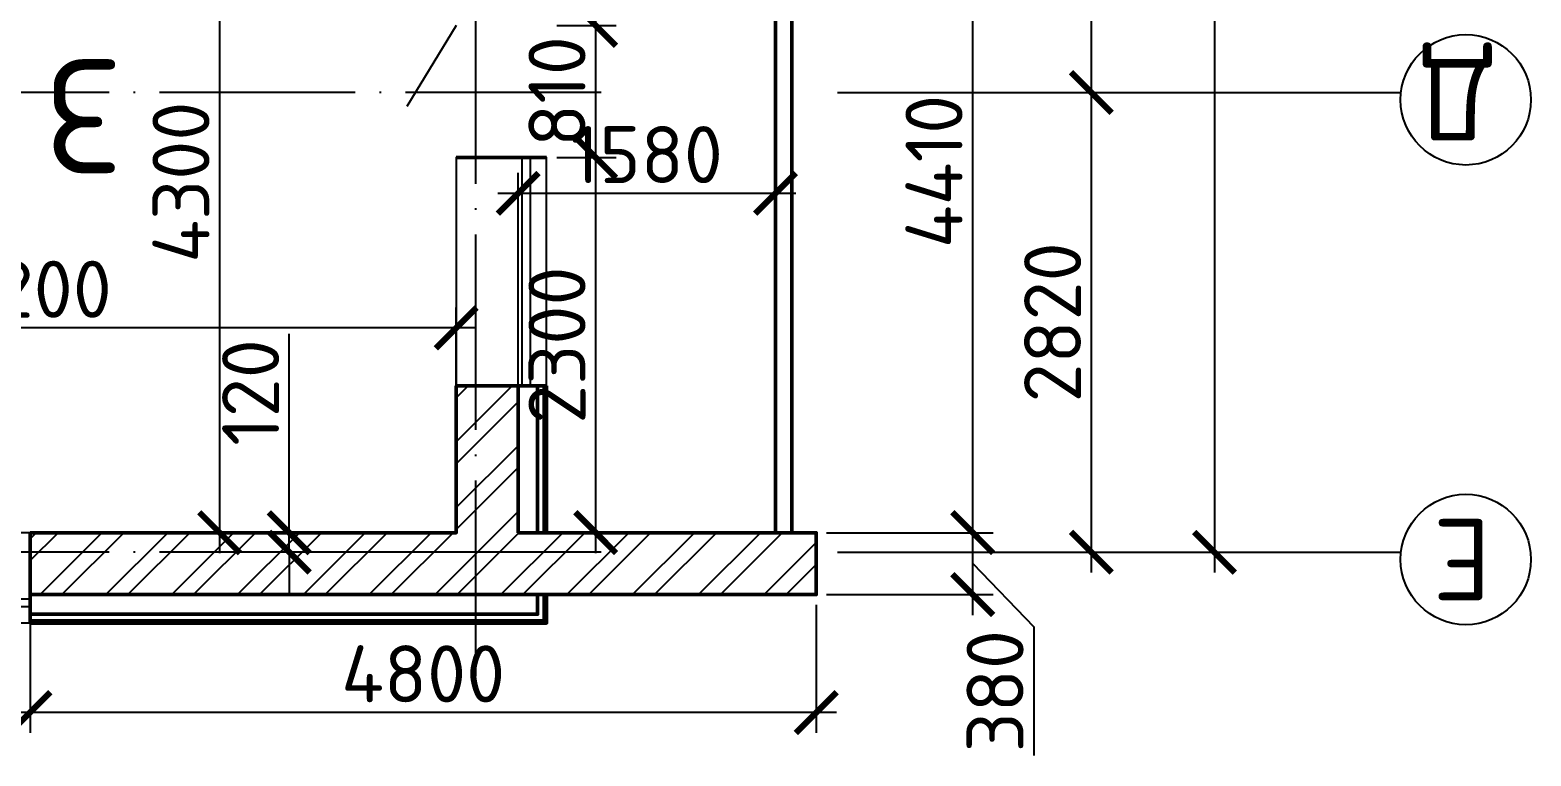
# Model space of a CAD drawing. Header units: millimetres. Extents: x -121275 to -95372, y 16759 to 40426.
# Drawn here: x -119437.5 to -119345.4, y 38645.4 to 38689.9 of the extents above; entities that cross this region are included whole.
import ezdxf

# ---------------------------------------------------------------- set-up
doc = ezdxf.new("R2010")
doc.units = ezdxf.units.MM
doc.header["$LTSCALE"] = 0.5
doc.linetypes.add('ACAD_ISO04W100', pattern=[30, 24, -3, 0, -3])
for name, color, linetype in [('оси', 7, 'ACAD_ISO04W100'), ('размеры', 7, 'Continuous'), ('тонкие', 7, 'Continuous')]:
    doc.layers.add(name, color=color, linetype=linetype)
doc.layers.add('построения', color=6, linetype='Continuous', lineweight=25)
doc.layers.add('ТОНКИЕе', color=7, linetype='Continuous', lineweight=25)
doc.styles.add('Наклонный', font='isocpeur.ttf', dxfattribs={"height": 3.5})
doc.dimstyles.new('СТРОИТЕЛЬНЫЙ', dxfattribs={"dimtxt": 3.5, "dimasz": 2.5, "dimexe": 1.25, "dimexo": 0.625, "dimtad": 1, "dimdec": 0, "dimlfac": 100, "dimdsep": 46, "dimtxsty": 'Наклонный', "dimblk1": 'ARCHTICK', "dimblk2": 'ARCHTICK', "dimsah": 1, "dimcen": 0, "dimdle": 1.25, "dimadec": 0, "dimazin": 0, "dimtfac": 0.75, "dimtdec": 0, "dimtmove": 0, "dimatfit": 3, "dimldrblk": 'ARCHTICK', "dimfxl": 1, "dimtolj": 1, "dimtzin": 0, "dimarcsym": 0})

# ---------------------------------------------------------------- blocks, each defined once
blk = doc.blocks.new('_ArchTick')
at = {"color": 0, "linetype": 'ByBlock', "const_width": 0.15}
blk.add_lwpolyline([(-0.5, -0.5), (0.5, 0.5)], dxfattribs=at)
blk = doc.blocks.new('*D1219')
at = {"layer": 'Defpoints', "color": 0, "transparency": 16777216}
for p in [(-119388.603, 38705.303), (-119388.603, 38686.103), (-119372.396, 38686.103)]:
    blk.add_point(p, dxfattribs=at)
at = {"layer": 'размеры', "color": 0, "lineweight": -2, "transparency": 16777216}
for p, q in [((-119372.396, 38706.553), (-119372.396, 38684.853)), ((-119387.978, 38705.303), (-119371.146, 38705.303)), ((-119387.978, 38686.103), (-119371.146, 38686.103))]:
    blk.add_line(p, q, dxfattribs=at)
at = {"layer": 'размеры', "color": 0, "lineweight": -2, "transparency": 16777216, "xscale": 2.5, "yscale": 2.5, "zscale": 2.5}
for p, rotation in [((-119372.396, 38705.303), 90), ((-119372.396, 38686.103), 270)]:
    blk.add_blockref('_ArchTick', p, dxfattribs=dict(at, rotation=rotation))
at = {"layer": 'размеры', "color": 0, "transparency": 16777216, "insert": (-119374.771, 38695.703), "char_height": 3.5, "attachment_point": 5, "rotation": 90, "style": 'Наклонный'}
blk.add_mtext('\\A1;1920', dxfattribs=at)
blk = doc.blocks.new('*D1220')
at = {"layer": 'Defpoints', "color": 0, "transparency": 16777216}
for p in [(-119388.603, 38686.103), (-119388.603, 38657.903), (-119372.396, 38657.903)]:
    blk.add_point(p, dxfattribs=at)
at = {"layer": 'размеры', "color": 0, "lineweight": -2, "transparency": 16777216}
for p, q in [((-119372.396, 38687.353), (-119372.396, 38656.653)), ((-119387.978, 38686.103), (-119371.146, 38686.103)), ((-119387.978, 38657.903), (-119371.146, 38657.903))]:
    blk.add_line(p, q, dxfattribs=at)
at = {"layer": 'размеры', "color": 0, "lineweight": -2, "transparency": 16777216, "xscale": 2.5, "yscale": 2.5, "zscale": 2.5}
for p, rotation in [((-119372.396, 38686.103), 90), ((-119372.396, 38657.903), 270)]:
    blk.add_blockref('_ArchTick', p, dxfattribs=dict(at, rotation=rotation))
at = {"layer": 'размеры', "color": 0, "transparency": 16777216, "insert": (-119374.771, 38672.003), "char_height": 3.5, "attachment_point": 5, "rotation": 90, "style": 'Наклонный'}
blk.add_mtext('\\A1;2820', dxfattribs=at)
blk = doc.blocks.new('*D1318')
at = {"layer": 'Defpoints', "color": 0, "transparency": 16777216}
for p in [(-119421.618, 38659.103), (-119411.376, 38659.103), (-119402.479, 38657.903)]:
    blk.add_point(p, dxfattribs=at)
at = {"layer": 'размеры', "color": 0, "lineweight": -2, "transparency": 16777216}
for p, q in [((-119421.618, 38659.103), (-119421.618, 38671.303)), ((-119412.001, 38659.103), (-119422.868, 38659.103)), ((-119421.618, 38657.903), (-119421.618, 38659.103)), ((-119403.104, 38657.903), (-119422.868, 38657.903)), ((-119421.618, 38657.903), (-119421.618, 38655.403))]:
    blk.add_line(p, q, dxfattribs=at)
at = {"layer": 'размеры', "color": 0, "lineweight": -2, "transparency": 16777216, "xscale": 2.5, "yscale": 2.5, "zscale": 2.5}
for p, rotation in [((-119421.618, 38659.103), 270), ((-119421.618, 38657.903), 90)]:
    blk.add_blockref('_ArchTick', p, dxfattribs=dict(at, rotation=rotation))
at = {"layer": 'размеры', "color": 0, "transparency": 16777216, "insert": (-119423.993, 38667.703), "char_height": 3.5, "attachment_point": 5, "rotation": 90, "style": 'Наклонный'}
blk.add_mtext('\\A1;120', dxfattribs=at)
blk = doc.blocks.new('*D1224')
at = {"layer": 'Defpoints', "color": 0, "transparency": 16777216}
for p in [(-119372.396, 38840.303), (-119372.396, 38657.903), (-119364.832, 38657.903)]:
    blk.add_point(p, dxfattribs=at)
at = {"layer": 'размеры', "color": 0, "lineweight": -2, "transparency": 16777216}
for p, q in [((-119364.832, 38841.553), (-119364.832, 38656.653)), ((-119371.771, 38840.303), (-119363.582, 38840.303)), ((-119371.771, 38657.903), (-119363.582, 38657.903))]:
    blk.add_line(p, q, dxfattribs=at)
at = {"layer": 'размеры', "color": 0, "lineweight": -2, "transparency": 16777216, "xscale": 2.5, "yscale": 2.5, "zscale": 2.5}
for p, rotation in [((-119364.832, 38840.303), 90), ((-119364.832, 38657.903), 270)]:
    blk.add_blockref('_ArchTick', p, dxfattribs=dict(at, rotation=rotation))
at = {"layer": 'размеры', "color": 0, "transparency": 16777216, "insert": (-119367.207, 38749.103), "char_height": 3.5, "attachment_point": 5, "rotation": 90, "style": 'Наклонный'}
blk.add_mtext('\\A1;18240', dxfattribs=at)
blk = doc.blocks.new('*D1339')
at = {"layer": 'Defpoints', "color": 0, "transparency": 16777216}
for p in [(-119389.276, 38659.103), (-119379.675, 38659.103), (-119389.276, 38655.303)]:
    blk.add_point(p, dxfattribs=at)
at = {"layer": 'размеры', "color": 0, "lineweight": -2, "transparency": 16777216}
for p, q in [((-119379.675, 38654.053), (-119379.675, 38660.353)), ((-119388.651, 38659.103), (-119378.425, 38659.103)), ((-119379.675, 38657.203), (-119375.925, 38653.332)), ((-119388.651, 38655.303), (-119378.425, 38655.303)), ((-119375.925, 38653.332), (-119375.925, 38645.432))]:
    blk.add_line(p, q, dxfattribs=at)
at = {"layer": 'размеры', "color": 0, "lineweight": -2, "transparency": 16777216, "xscale": 2.5, "yscale": 2.5, "zscale": 2.5}
for p, rotation in [((-119379.675, 38659.103), 90), ((-119379.675, 38655.303), 270)]:
    blk.add_blockref('_ArchTick', p, dxfattribs=dict(at, rotation=rotation))
at = {"layer": 'размеры', "color": 0, "transparency": 16777216, "insert": (-119378.3, 38649.382), "char_height": 3.5, "attachment_point": 5, "rotation": 90, "style": 'Наклонный'}
blk.add_mtext('\\A1;380', dxfattribs=at)
blk = doc.blocks.new('*D1340')
at = {"layer": 'Defpoints', "color": 0, "transparency": 16777216}
for p in [(-119389.276, 38703.415), (-119379.675, 38703.415), (-119389.276, 38659.103)]:
    blk.add_point(p, dxfattribs=at)
at = {"layer": 'размеры', "color": 0, "lineweight": -2, "transparency": 16777216}
for p, q in [((-119379.675, 38657.853), (-119379.675, 38704.665)), ((-119388.651, 38703.415), (-119378.425, 38703.415)), ((-119388.651, 38659.103), (-119378.425, 38659.103))]:
    blk.add_line(p, q, dxfattribs=at)
at = {"layer": 'размеры', "color": 0, "lineweight": -2, "transparency": 16777216, "xscale": 2.5, "yscale": 2.5, "zscale": 2.5}
for p, rotation in [((-119379.675, 38703.415), 90), ((-119379.675, 38659.103), 270)]:
    blk.add_blockref('_ArchTick', p, dxfattribs=dict(at, rotation=rotation))
at = {"layer": 'размеры', "color": 0, "transparency": 16777216, "insert": (-119382.05, 38681.259), "char_height": 3.5, "attachment_point": 5, "rotation": 90, "style": 'Наклонный'}
blk.add_mtext('\\A1;4410', dxfattribs=at)
blk = doc.blocks.new('*D1347')
at = {"layer": 'Defpoints', "color": 0, "transparency": 16777216}
for p in [(-119437.528, 38655.053), (-119389.276, 38655.303), (-119437.528, 38648.07)]:
    blk.add_point(p, dxfattribs=at)
at = {"layer": 'размеры', "color": 0, "lineweight": -2, "transparency": 16777216}
for p, q in [((-119437.528, 38654.428), (-119437.528, 38646.82)), ((-119389.276, 38654.678), (-119389.276, 38646.82)), ((-119388.026, 38648.07), (-119438.778, 38648.07))]:
    blk.add_line(p, q, dxfattribs=at)
at = {"layer": 'размеры', "color": 0, "lineweight": -2, "transparency": 16777216, "xscale": 2.5, "yscale": 2.5, "zscale": 2.5, "rotation": 180}
blk.add_blockref('_ArchTick', (-119437.528, 38648.07), dxfattribs=at)
at = {"layer": 'размеры', "color": 0, "lineweight": -2, "transparency": 16777216, "xscale": 2.5, "yscale": 2.5, "zscale": 2.5}
blk.add_blockref('_ArchTick', (-119389.276, 38648.07), dxfattribs=at)
at = {"layer": 'размеры', "color": 0, "transparency": 16777216, "insert": (-119413.402, 38650.445), "char_height": 3.5, "attachment_point": 5, "style": 'Наклонный'}
blk.add_mtext('\\A1;4800', dxfattribs=at)
blk = doc.blocks.new('*D1348')
at = {"layer": 'Defpoints', "color": 0, "transparency": 16777216}
for p in [(-119437.528, 38655.053), (-119458.528, 38653.553), (-119458.528, 38648.07)]:
    blk.add_point(p, dxfattribs=at)
at = {"layer": 'размеры', "color": 0, "lineweight": -2, "transparency": 16777216}
for p, q in [((-119437.528, 38654.428), (-119437.528, 38646.82)), ((-119458.528, 38652.928), (-119458.528, 38646.82)), ((-119436.278, 38648.07), (-119459.778, 38648.07))]:
    blk.add_line(p, q, dxfattribs=at)
at = {"layer": 'размеры', "color": 0, "lineweight": -2, "transparency": 16777216, "xscale": 2.5, "yscale": 2.5, "zscale": 2.5, "rotation": 180}
blk.add_blockref('_ArchTick', (-119458.528, 38648.07), dxfattribs=at)
at = {"layer": 'размеры', "color": 0, "lineweight": -2, "transparency": 16777216, "xscale": 2.5, "yscale": 2.5, "zscale": 2.5}
blk.add_blockref('_ArchTick', (-119437.528, 38648.07), dxfattribs=at)
at = {"layer": 'размеры', "color": 0, "transparency": 16777216, "insert": (-119448.028, 38650.445), "char_height": 3.5, "attachment_point": 5, "style": 'Наклонный'}
blk.add_mtext('\\A1;2100', dxfattribs=at)
blk = doc.blocks.new('*D1363')
at = {"layer": 'Defpoints', "color": 0, "transparency": 16777216}
for p in [(-119405.826, 38682.115), (-119402.813, 38682.115), (-119405.826, 38659.103)]:
    blk.add_point(p, dxfattribs=at)
at = {"layer": 'размеры', "color": 0, "lineweight": -2, "transparency": 16777216}
for p, q in [((-119402.813, 38657.853), (-119402.813, 38683.365)), ((-119405.201, 38682.115), (-119401.563, 38682.115)), ((-119405.201, 38659.103), (-119401.563, 38659.103))]:
    blk.add_line(p, q, dxfattribs=at)
at = {"layer": 'размеры', "color": 0, "lineweight": -2, "transparency": 16777216, "xscale": 2.5, "yscale": 2.5, "zscale": 2.5}
for p, rotation in [((-119402.813, 38682.115), 90), ((-119402.813, 38659.103), 270)]:
    blk.add_blockref('_ArchTick', p, dxfattribs=dict(at, rotation=rotation))
at = {"layer": 'размеры', "color": 0, "transparency": 16777216, "insert": (-119405.188, 38670.609), "char_height": 3.5, "attachment_point": 5, "rotation": 90, "style": 'Наклонный'}
blk.add_mtext('\\A1;2300', dxfattribs=at)
blk = doc.blocks.new('*D1364')
at = {"layer": 'Defpoints', "color": 0, "transparency": 16777216}
for p in [(-119405.826, 38690.215), (-119402.813, 38690.215), (-119405.826, 38682.115)]:
    blk.add_point(p, dxfattribs=at)
at = {"layer": 'размеры', "color": 0, "lineweight": -2, "transparency": 16777216}
for p, q in [((-119402.813, 38680.865), (-119402.813, 38691.465)), ((-119405.201, 38690.215), (-119401.563, 38690.215)), ((-119405.201, 38682.115), (-119401.563, 38682.115))]:
    blk.add_line(p, q, dxfattribs=at)
at = {"layer": 'размеры', "color": 0, "lineweight": -2, "transparency": 16777216, "xscale": 2.5, "yscale": 2.5, "zscale": 2.5}
for p, rotation in [((-119402.813, 38690.215), 90), ((-119402.813, 38682.115), 270)]:
    blk.add_blockref('_ArchTick', p, dxfattribs=dict(at, rotation=rotation))
at = {"layer": 'размеры', "color": 0, "transparency": 16777216, "insert": (-119405.188, 38686.165), "char_height": 3.5, "attachment_point": 5, "rotation": 90, "style": 'Наклонный'}
blk.add_mtext('\\A1;810', dxfattribs=at)
blk = doc.blocks.new('*D1365')
at = {"layer": 'Defpoints', "color": 0, "transparency": 16777216}
for p in [(-119405.826, 38703.415), (-119402.813, 38703.415), (-119405.826, 38690.215)]:
    blk.add_point(p, dxfattribs=at)
at = {"layer": 'размеры', "color": 0, "lineweight": -2, "transparency": 16777216}
for p, q in [((-119402.813, 38688.965), (-119402.813, 38704.665)), ((-119405.201, 38703.415), (-119401.563, 38703.415)), ((-119405.201, 38690.215), (-119401.563, 38690.215))]:
    blk.add_line(p, q, dxfattribs=at)
at = {"layer": 'размеры', "color": 0, "lineweight": -2, "transparency": 16777216, "xscale": 2.5, "yscale": 2.5, "zscale": 2.5}
for p, rotation in [((-119402.813, 38703.415), 90), ((-119402.813, 38690.215), 270)]:
    blk.add_blockref('_ArchTick', p, dxfattribs=dict(at, rotation=rotation))
at = {"layer": 'размеры', "color": 0, "transparency": 16777216, "insert": (-119405.188, 38696.815), "char_height": 3.5, "attachment_point": 5, "rotation": 90, "style": 'Наклонный'}
blk.add_mtext('\\A1;1320', dxfattribs=at)
blk = doc.blocks.new('*D1366')
at = {"layer": 'Defpoints', "color": 0, "transparency": 16777216}
for p in [(-119407.576, 38679.919), (-119407.576, 38659.103), (-119391.776, 38659.103)]:
    blk.add_point(p, dxfattribs=at)
at = {"layer": 'размеры', "color": 0, "lineweight": -2, "transparency": 16777216}
for p, q in [((-119407.576, 38659.728), (-119407.576, 38681.169)), ((-119391.776, 38659.728), (-119391.776, 38681.169)), ((-119390.526, 38679.919), (-119408.826, 38679.919))]:
    blk.add_line(p, q, dxfattribs=at)
at = {"layer": 'размеры', "color": 0, "lineweight": -2, "transparency": 16777216, "xscale": 2.5, "yscale": 2.5, "zscale": 2.5, "rotation": 180}
blk.add_blockref('_ArchTick', (-119407.576, 38679.919), dxfattribs=at)
at = {"layer": 'размеры', "color": 0, "lineweight": -2, "transparency": 16777216, "xscale": 2.5, "yscale": 2.5, "zscale": 2.5}
blk.add_blockref('_ArchTick', (-119391.776, 38679.919), dxfattribs=at)
at = {"layer": 'размеры', "color": 0, "transparency": 16777216, "insert": (-119399.676, 38682.294), "char_height": 3.5, "attachment_point": 5, "style": 'Наклонный'}
blk.add_mtext('\\A1;1580', dxfattribs=at)
blk = doc.blocks.new('*D1399')
at = {"layer": 'Defpoints', "color": 0, "transparency": 16777216}
for p in [(-119463.376, 38671.663), (-119463.376, 38659.103), (-119411.376, 38659.103)]:
    blk.add_point(p, dxfattribs=at)
at = {"layer": 'размеры', "color": 0, "lineweight": -2, "transparency": 16777216}
for p, q in [((-119463.376, 38659.728), (-119463.376, 38672.913)), ((-119411.376, 38659.728), (-119411.376, 38672.913)), ((-119410.126, 38671.663), (-119464.626, 38671.663))]:
    blk.add_line(p, q, dxfattribs=at)
at = {"layer": 'размеры', "color": 0, "lineweight": -2, "transparency": 16777216, "xscale": 2.5, "yscale": 2.5, "zscale": 2.5, "rotation": 180}
blk.add_blockref('_ArchTick', (-119463.376, 38671.663), dxfattribs=at)
at = {"layer": 'размеры', "color": 0, "lineweight": -2, "transparency": 16777216, "xscale": 2.5, "yscale": 2.5, "zscale": 2.5}
blk.add_blockref('_ArchTick', (-119411.376, 38671.663), dxfattribs=at)
at = {"layer": 'размеры', "color": 0, "transparency": 16777216, "insert": (-119437.376, 38674.038), "char_height": 3.5, "attachment_point": 5, "style": 'Наклонный'}
blk.add_mtext('\\A1;5200', dxfattribs=at)
blk = doc.blocks.new('*D1404')
at = {"layer": 'Defpoints', "color": 0, "transparency": 16777216}
for p in [(-119425.891, 38702.103), (-119411.376, 38702.103), (-119424.452, 38659.103)]:
    blk.add_point(p, dxfattribs=at)
at = {"layer": 'размеры', "color": 0, "lineweight": -2, "transparency": 16777216}
for p, q in [((-119425.891, 38657.853), (-119425.891, 38703.353)), ((-119412.001, 38702.103), (-119427.141, 38702.103)), ((-119425.077, 38659.103), (-119427.141, 38659.103))]:
    blk.add_line(p, q, dxfattribs=at)
at = {"layer": 'размеры', "color": 0, "lineweight": -2, "transparency": 16777216, "xscale": 2.5, "yscale": 2.5, "zscale": 2.5}
for p, rotation in [((-119425.891, 38702.103), 90), ((-119425.891, 38659.103), 270)]:
    blk.add_blockref('_ArchTick', p, dxfattribs=dict(at, rotation=rotation))
at = {"layer": 'размеры', "color": 0, "transparency": 16777216, "insert": (-119428.266, 38680.603), "char_height": 3.5, "attachment_point": 5, "rotation": 90, "style": 'Наклонный'}
blk.add_mtext('\\A1;4300', dxfattribs=at)

msp = doc.modelspace()

# ---------------------------------------------------------------- hatches: boundary and pattern name
at = {"layer": 'тонкие', "transparency": 33554687}
h = msp.add_hatch(dxfattribs=at)
h.set_pattern_fill('ANSI32', color=6, scale=0.3, angle=180)
h.set_pattern_definition([(225, (-239619.492, 77178.1024), (2.02055763, -2.02055763), []), (225, (-239620.839, 77178.1024), (2.02055763, -2.02055763), [])])
h.paths.add_polyline_path([(-119389.276, 38655.303), (-119389.276, 38659.103), (-119407.576, 38659.103), (-119407.576, 38668.115), (-119411.376, 38668.115), (-119411.376, 38659.103), (-119437.528, 38659.103), (-119437.528, 38655.303), (-119411.476, 38655.303), (-119407.576, 38655.303)])

# ---------------------------------------------------------------- linework, layer by layer
at = {"layer": 'оси', "color": 0}
for points in [[(-119410.176, 38650.303), (-119410.176, 38840.303)], [(-119402.479, 38686.103), (-119560.344, 38686.103)], [(-119402.479, 38657.903), (-119560.737, 38657.903)]]:
    msp.add_lwpolyline(points, dxfattribs=at)
at = {"layer": 'построения', "lineweight": 50}
for points in [[(-119437.528, 38659.103), (-119411.376, 38659.103), (-119411.376, 38659.103), (-119411.376, 38668.115)], [(-119407.576, 38659.103), (-119407.576, 38668.115)], [(-119437.528, 38655.303), (-119411.476, 38655.303), (-119407.576, 38655.303)]]:
    msp.add_lwpolyline(points, dxfattribs=at)
at = {"layer": 'ТОНКИЕе', "color": 6, "lineweight": 50}
for points in [[(-119389.276, 38703.415), (-119391.776, 38703.415), (-119391.776, 38659.103), (-119390.776, 38659.103), (-119390.776, 38703.415)], [(-119411.376, 38682.115), (-119407.576, 38682.115), (-119405.826, 38682.115)], [(-119407.576, 38682.115), (-119408.576, 38682.115)], [(-119405.826, 38668.115), (-119411.376, 38668.115)], [(-119411.376, 38659.103), (-119411.376, 38668.115)], [(-119408.576, 38668.115), (-119409.576, 38668.115)], [(-119406.376, 38668.115), (-119406.376, 38659.103)], [(-119405.976, 38668.115), (-119405.976, 38659.103)], [(-119405.826, 38668.115), (-119405.826, 38659.103)], [(-119411.376, 38659.103), (-119437.528, 38659.103)], [(-119437.528, 38653.553), (-119437.528, 38659.103)], [(-119407.576, 38659.103), (-119389.276, 38659.103), (-119389.276, 38655.303), (-119407.576, 38655.303)], [(-119437.528, 38655.303), (-119393.276, 38655.303)], [(-119406.376, 38655.303), (-119405.976, 38655.303), (-119405.976, 38654.103), (-119405.976, 38653.703), (-119437.528, 38653.703)], [(-119405.976, 38655.303), (-119405.826, 38655.303), (-119405.826, 38653.703), (-119405.826, 38653.553), (-119437.528, 38653.553)], [(-119406.376, 38655.303), (-119406.376, 38654.103), (-119407.576, 38654.103)], [(-119407.576, 38654.103), (-119407.576, 38654.103), (-119437.528, 38654.103)]]:
    msp.add_lwpolyline(points, dxfattribs=at)
at = {"layer": 'ТОНКИЕе', "color": 6}
for points in [[(-119411.376, 38690.215), (-119414.408, 38685.244)], [(-119372.396, 38686.103), (-119353.386, 38686.103)], [(-119407.326, 38668.115), (-119407.326, 38682.115), (-119411.376, 38682.115), (-119411.376, 38668.115)], [(-119405.826, 38668.115), (-119405.826, 38682.115), (-119406.826, 38682.115), (-119406.826, 38668.115), (-119407.326, 38668.115)], [(-119437.528, 38659.103), (-119458.528, 38659.103)], [(-119372.396, 38657.903), (-119353.386, 38657.903)], [(-119437.528, 38653.553), (-119437.528, 38654.553), (-119458.528, 38654.553), (-119458.528, 38654.553), (-119458.528, 38655.053), (-119437.528, 38655.053)], [(-119437.528, 38653.553), (-119458.528, 38653.553)]]:
    msp.add_lwpolyline(points, dxfattribs=at)
for centre in [(-119349.411, 38685.657), (-119349.411, 38657.457)]:
    msp.add_circle(centre, 4, dxfattribs=at)

# ---------------------------------------------------------------- texts
at = {"color": 7, "lineweight": 50, "insert": (-119431.804, 38681.176), "char_height": 3.5, "attachment_point": 1, "rotation": 180, "style": 'Наклонный'}
msp.add_mtext_dynamic_manual_height_columns('\\A1;{\\H2x;3} ', width=42.38036, gutter_width=35, heights=[0], dxfattribs=at)
at = {"layer": 'ТОНКИЕе', "color": 6, "char_height": 5, "attachment_point": 1, "rotation": 180, "style": 'Наклонный'}
for s, insert in [('Д', (-119347.811, 38683.154)), ('Е', (-119347.811, 38654.954))]:
    msp.add_mtext_dynamic_manual_height_columns(s, width=1.68113, gutter_width=35, heights=[0], dxfattribs=dict(at, insert=insert))

# ---------------------------------------------------------------- dimensions: what is measured, and where the dimension line sits
at = {"layer": 'размеры', "color": 6}
dim = msp.add_aligned_dim(p1=(-119372.396, 38840.303), p2=(-119372.396, 38657.903), distance=7.564, dimstyle='СТРОИТЕЛЬНЫЙ', dxfattribs=at)
dim.commit()
dim.dimension.update_dxf_attribs({"geometry": '*D1224', "text_midpoint": (-119367.207, 38749.103)})
at = {"layer": 'размеры'}
for base, p1, p2, picture, middle in [((-119372.396, 38686.103), (-119388.603, 38705.303), (-119388.603, 38686.103), '*D1219', (-119374.771, 38695.703)), ((-119372.396, 38657.903), (-119388.603, 38686.103), (-119388.603, 38657.903), '*D1220', (-119374.771, 38672.003))]:
    dim = msp.add_linear_dim(base=base, p1=p1, p2=p2, angle=270, dimstyle='СТРОИТЕЛЬНЫЙ', override={"dimtxsty": 'Наклонный', "dimtmove": 1}, dxfattribs=at)
    dim.commit()
    dim.dimension.update_dxf_attribs({"geometry": picture, "text_midpoint": middle})
at = {"layer": 'размеры', "color": 6}
for base, p1, p2, angle, picture, middle in [((-119402.813, 38703.415), (-119405.826, 38690.215), (-119405.826, 38703.415), 270, '*D1365', (-119405.188, 38696.815)), ((-119402.813, 38690.215), (-119405.826, 38682.115), (-119405.826, 38690.215), 270, '*D1364', (-119405.188, 38686.165)), ((-119458.528, 38648.07), (-119437.528, 38655.053), (-119458.528, 38653.553), 180, '*D1348', (-119448.028, 38650.445))]:
    dim = msp.add_linear_dim(base=base, p1=p1, p2=p2, angle=angle, dimstyle='СТРОИТЕЛЬНЫЙ', override={"dimtmove": 1}, dxfattribs=at)
    dim.commit()
    dim.dimension.update_dxf_attribs({"geometry": picture, "text_midpoint": middle})
dim = msp.add_linear_dim(base=(-119379.675, 38703.415), p1=(-119389.276, 38659.103), p2=(-119389.276, 38703.415), angle=270, text='4410', dimstyle='СТРОИТЕЛЬНЫЙ', override={"dimtmove": 1}, dxfattribs=at)
dim.commit()
dim.dimension.update_dxf_attribs({"geometry": '*D1340', "text_midpoint": (-119382.05, 38681.259)})
for base, p1, p2, angle, picture, middle in [((-119425.891, 38702.103), (-119424.452, 38659.103), (-119411.376, 38702.103), 270, '*D1404', (-119428.266, 38680.603)), ((-119407.576, 38679.919), (-119391.776, 38659.103), (-119407.576, 38659.103), 180, '*D1366', (-119399.676, 38682.294)), ((-119463.376, 38671.663), (-119411.376, 38659.103), (-119463.376, 38659.103), 180, '*D1399', (-119437.376, 38674.038))]:
    dim = msp.add_linear_dim(base=base, p1=p1, p2=p2, angle=angle, dimstyle='СТРОИТЕЛЬНЫЙ', dxfattribs=at)
    dim.commit()
    dim.dimension.update_dxf_attribs({"geometry": picture, "text_midpoint": middle})
for base, p1, p2, angle, text, picture, middle in [((-119402.813, 38682.115), (-119405.826, 38659.103), (-119405.826, 38682.115), 270, '2300', '*D1363', (-119405.188, 38670.609)), ((-119437.528, 38648.07), (-119389.276, 38655.303), (-119437.528, 38655.053), 180, '4800', '*D1347', (-119413.402, 38650.445))]:
    dim = msp.add_linear_dim(base=base, p1=p1, p2=p2, angle=angle, text=text, dimstyle='СТРОИТЕЛЬНЫЙ', dxfattribs=at)
    dim.commit()
    dim.dimension.update_dxf_attribs({"geometry": picture, "text_midpoint": middle})
at = {"layer": 'размеры'}
dim = msp.add_linear_dim(base=(-119421.618, 38659.103), p1=(-119402.479, 38657.903), p2=(-119411.376, 38659.103), angle=270, dimstyle='СТРОИТЕЛЬНЫЙ', dxfattribs=at)
dim.commit()
dim.dimension.update_dxf_attribs({"geometry": '*D1318', "text_midpoint": (-119423.993, 38667.703)})
at = {"layer": 'размеры', "color": 6}
dim = msp.add_linear_dim(base=(-119379.675, 38659.103), p1=(-119389.276, 38655.303), p2=(-119389.276, 38659.103), angle=270, dimstyle='СТРОИТЕЛЬНЫЙ', override={"dimtmove": 1}, dxfattribs=at)
dim.commit()
dim.dimension.update_dxf_attribs({"geometry": '*D1339', "text_midpoint": (-119375.925, 38652.707), "dimtype": 160})

doc.saveas('drawing.dxf')
